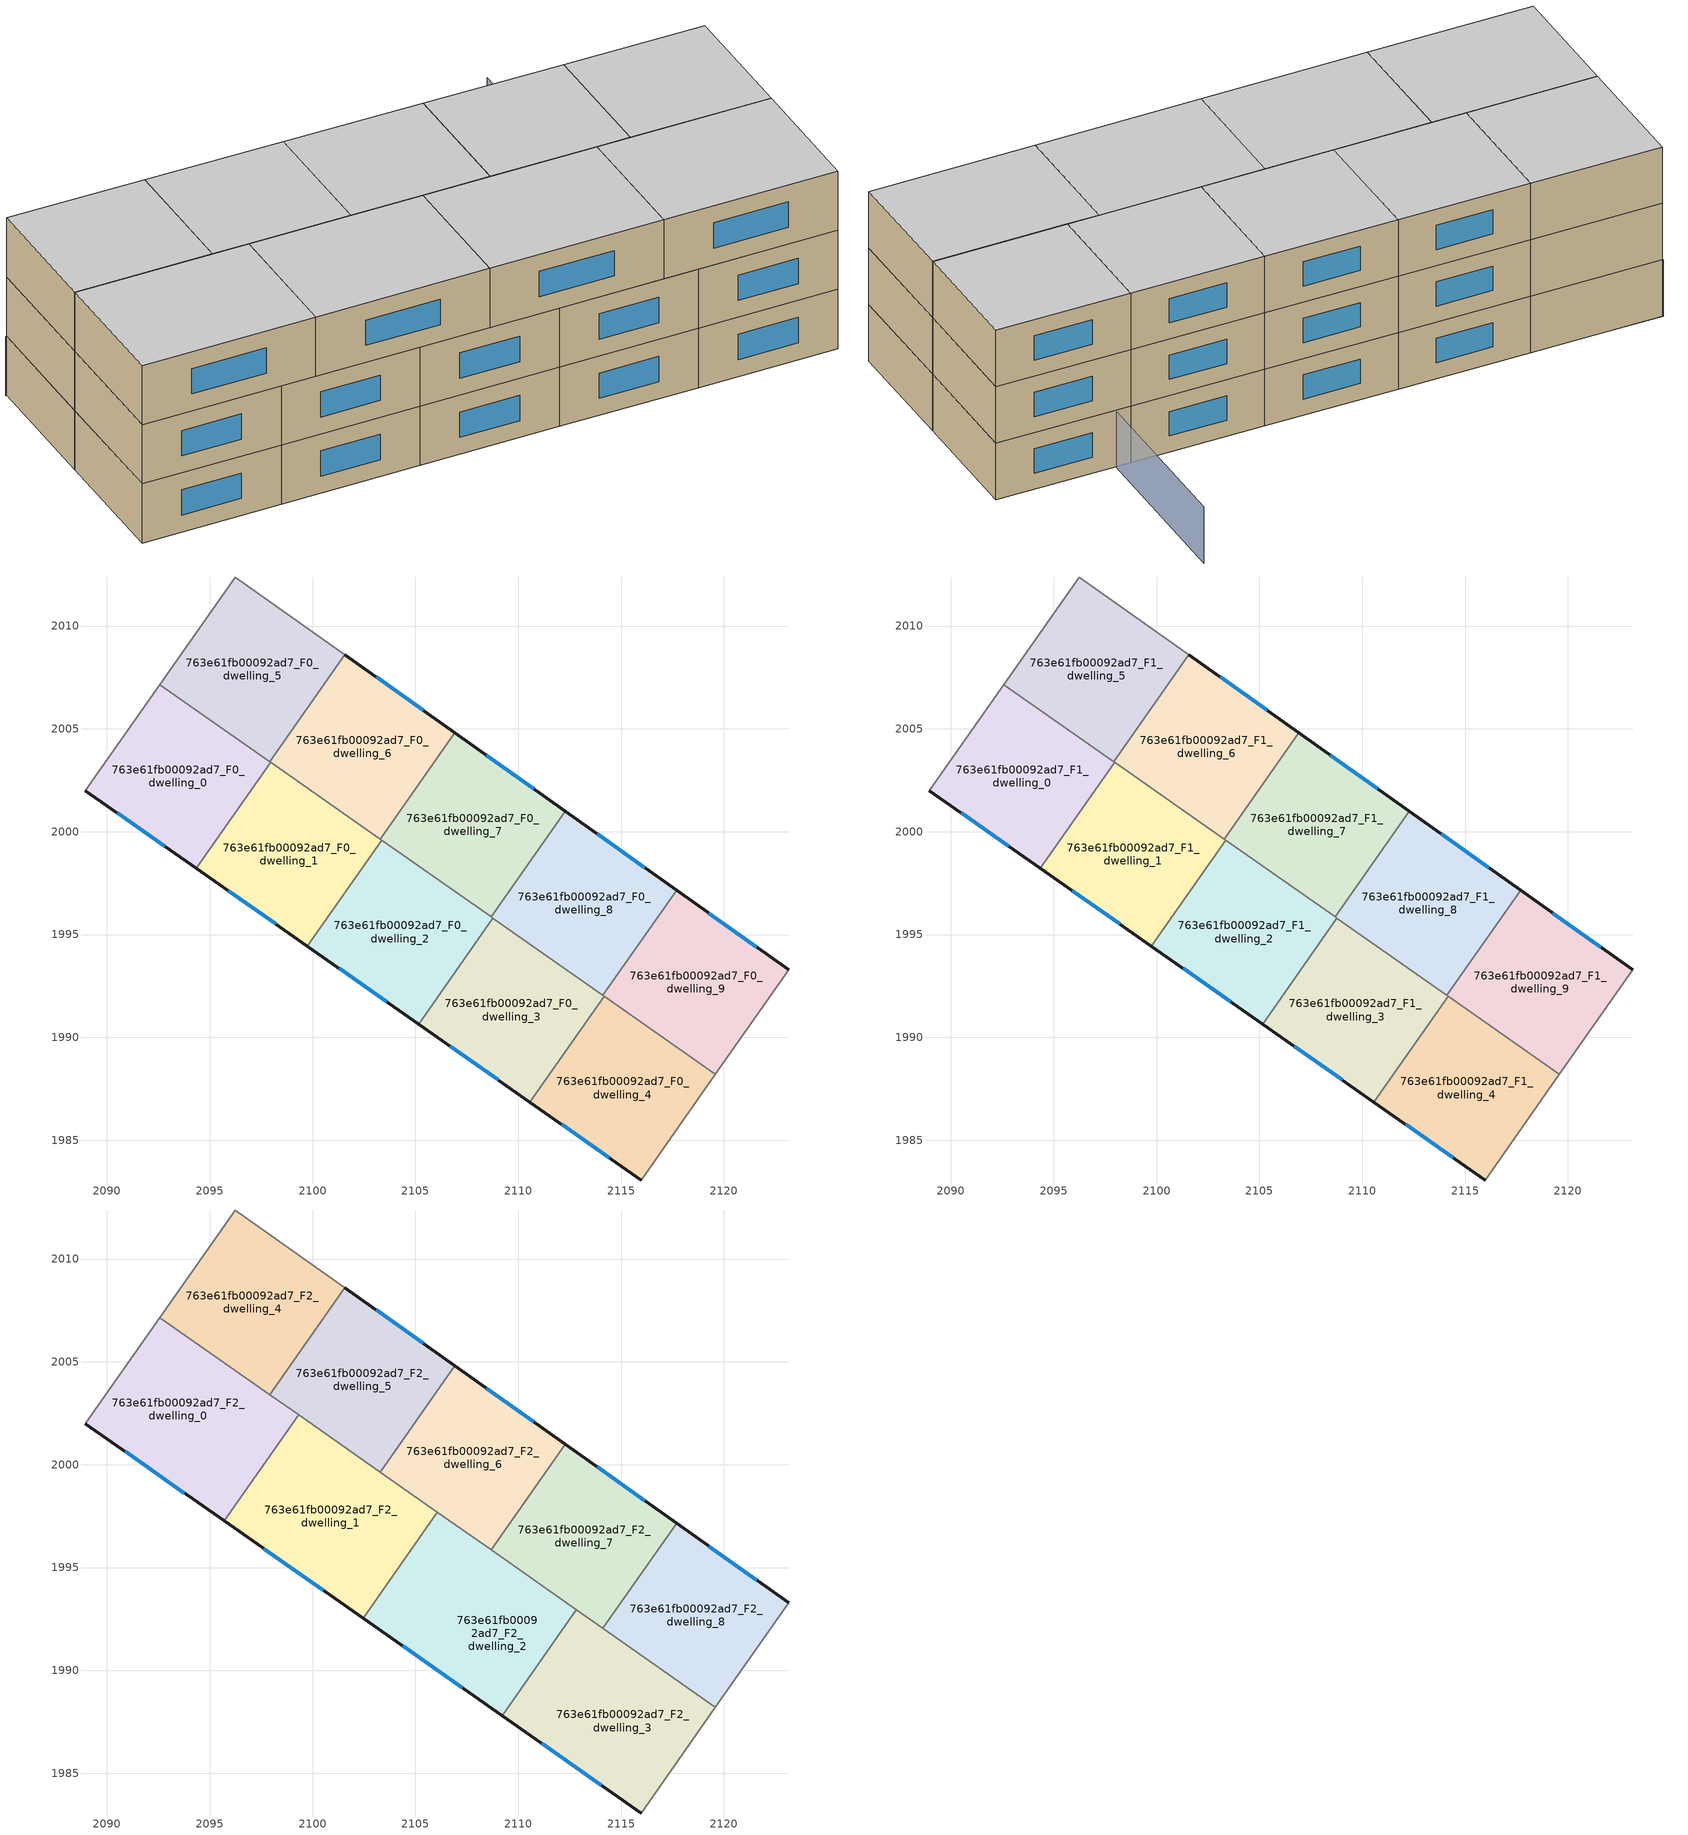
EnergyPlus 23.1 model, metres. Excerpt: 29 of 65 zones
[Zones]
763e61fb00092ad7_F0_dwelling_0
 floor ground (EU_floor_Construction): 2097.97,2003.37 2094.35,1998.22 2088.96,2002 2092.58,2007.16 z0
 wall outside (EU_wall_Construction): 2088.96,2002 2094.35,1998.22 z0:3
 wall to 763e61fb00092ad7_F0_dwelling_1 (EU_wall_Construction): 2094.35,1998.22 2097.97,2003.37 z0:3
 wall adiabatic (EU_wall_Construction): 2092.58,2007.16 2088.96,2002 z0:3
 wall to 763e61fb00092ad7_F0_dwelling_5 (EU_wall_Construction): 2097.91,2003.41 2092.58,2007.16 z0:3
 wall to 763e61fb00092ad7_F0_dwelling_6 (EU_wall_Construction): 2097.97,2003.37 2097.91,2003.41 z0:3
 window (EU_Window_Construction): 2090.5,2000.92 2092.81,1999.3 z0.86:2.14
763e61fb00092ad7_F0_dwelling_1
 floor ground (EU_floor_Construction): 2103.36,1999.58 2099.75,1994.43 2094.35,1998.22 2097.97,2003.37 z0
 wall outside (EU_wall_Construction): 2094.35,1998.22 2099.75,1994.43 z0:3
 wall to 763e61fb00092ad7_F0_dwelling_2 (EU_wall_Construction): 2099.75,1994.43 2103.36,1999.58 z0:3
 wall to 763e61fb00092ad7_F0_dwelling_6 (EU_wall_Construction): 2103.28,1999.64 2097.97,2003.37 z0:3
 wall to 763e61fb00092ad7_F0_dwelling_7 (EU_wall_Construction): 2103.36,1999.59 2103.28,1999.64 z0:3
 window (EU_Window_Construction): 2095.89,1997.14 2098.21,1995.51 z0.86:2.14
763e61fb00092ad7_F0_dwelling_2
 floor ground (EU_floor_Construction): 2108.77,1995.79 2105.16,1990.65 2099.75,1994.43 2103.36,1999.58 z0
 wall outside (EU_wall_Construction): 2099.75,1994.43 2105.16,1990.65 z0:3
 wall to 763e61fb00092ad7_F0_dwelling_3 (EU_wall_Construction): 2105.16,1990.65 2108.77,1995.79 z0:3
 wall to 763e61fb00092ad7_F0_dwelling_7 (EU_wall_Construction): 2108.68,1995.85 2103.36,1999.58 z0:3
 wall to 763e61fb00092ad7_F0_dwelling_8 (EU_wall_Construction): 2108.77,1995.79 2108.68,1995.85 z0:3
 window (EU_Window_Construction): 2101.3,1993.35 2103.61,1991.73 z0.86:2.14
763e61fb00092ad7_F0_dwelling_3
 floor ground (EU_floor_Construction): 2114.17,1992 2110.56,1986.86 2105.16,1990.65 2108.77,1995.79 z0
 wall outside (EU_wall_Construction): 2105.16,1990.65 2110.56,1986.86 z0:3
 wall to 763e61fb00092ad7_F0_dwelling_4 (EU_wall_Construction): 2110.56,1986.86 2114.17,1992 z0:3
 wall to 763e61fb00092ad7_F0_dwelling_8 (EU_wall_Construction): 2114.12,1992.04 2108.77,1995.79 z0:3
 wall to 763e61fb00092ad7_F0_dwelling_9 (EU_wall_Construction): 2114.17,1992 2114.12,1992.04 z0:3
 window (EU_Window_Construction): 2106.7,1989.57 2109.02,1987.94 z0.86:2.14
763e61fb00092ad7_F0_dwelling_4
 floor ground (EU_floor_Construction): 2119.58,1988.21 2115.98,1983.07 2110.56,1986.86 2114.17,1992 z0
 wall outside (EU_wall_Construction): 2110.56,1986.86 2115.98,1983.07 z0:3
 wall adiabatic (EU_wall_Construction): 2115.98,1983.07 2119.58,1988.21 z0:3
 wall to 763e61fb00092ad7_F0_dwelling_9 (EU_wall_Construction): 2119.58,1988.21 2114.17,1992 z0:3
 window (EU_Window_Construction): 2112.11,1985.78 2114.43,1984.15 z0.86:2.14
763e61fb00092ad7_F0_dwelling_5
 floor ground (EU_floor_Construction): 2101.56,2008.61 2097.91,2003.41 2092.58,2007.16 2096.24,2012.38 z0
 wall to 763e61fb00092ad7_F0_dwelling_6 (EU_wall_Construction): 2097.91,2003.41 2101.56,2008.61 z0:3
 wall adiabatic (EU_wall_Construction): 2101.56,2008.61 2096.24,2012.38 2092.58,2007.16 z0:3
763e61fb00092ad7_F0_dwelling_6
 floor ground (EU_floor_Construction): 2106.91,2004.81 2103.28,1999.64 2097.91,2003.41 2101.56,2008.61 z0
 wall outside (EU_wall_Construction): 2106.91,2004.81 2101.56,2008.61 z0:3
 wall to 763e61fb00092ad7_F0_dwelling_7 (EU_wall_Construction): 2103.28,1999.64 2106.91,2004.81 z0:3
 window (EU_Window_Construction): 2105.38,2005.9 2103.09,2007.52 z0.86:2.14
763e61fb00092ad7_F0_dwelling_7
 floor ground (EU_floor_Construction): 2112.28,2000.99 2108.68,1995.86 2103.28,1999.64 2106.91,2004.81 z0
 wall outside (EU_wall_Construction): 2112.28,2000.99 2106.91,2004.81 z0:3
 wall to 763e61fb00092ad7_F0_dwelling_8 (EU_wall_Construction): 2108.68,1995.86 2112.28,2000.99 z0:3
 window (EU_Window_Construction): 2110.75,2002.08 2108.44,2003.72 z0.86:2.14
763e61fb00092ad7_F0_dwelling_8
 floor ground (EU_floor_Construction): 2117.7,1997.15 2114.12,1992.04 2108.68,1995.86 2112.28,2000.99 z0
 wall outside (EU_wall_Construction): 2117.7,1997.15 2112.28,2000.99 z0:3
 wall to 763e61fb00092ad7_F0_dwelling_9 (EU_wall_Construction): 2114.12,1992.04 2117.7,1997.15 z0:3
 window (EU_Window_Construction): 2116.15,1998.24 2113.83,1999.89 z0.86:2.14
763e61fb00092ad7_F0_dwelling_9
 floor ground (EU_floor_Construction): 2123.14,1993.28 2119.58,1988.21 2114.12,1992.04 2117.7,1997.15 z0
 wall outside (EU_wall_Construction): 2123.14,1993.28 2117.7,1997.15 z0:3
 wall adiabatic (EU_wall_Construction): 2119.58,1988.21 2123.14,1993.28 z0:3
 window (EU_Window_Construction): 2121.59,1994.38 2119.25,1996.04 z0.86:2.14
763e61fb00092ad7_F1_dwelling_0
 floor to 763e61fb00092ad7_F0_dwelling_0 (EU_floor_Construction): 2097.97,2003.37 2094.35,1998.22 2088.96,2002 2092.58,2007.16 z3
 wall outside (EU_wall_Construction): 2088.96,2002 2094.35,1998.22 z3:6
 wall to 763e61fb00092ad7_F1_dwelling_1 (EU_wall_Construction): 2094.35,1998.22 2097.97,2003.37 z3:6
 wall adiabatic (EU_wall_Construction): 2092.58,2007.16 2088.96,2002 z3:6
 wall to 763e61fb00092ad7_F1_dwelling_5 (EU_wall_Construction): 2097.91,2003.41 2092.58,2007.16 z3:6
 wall to 763e61fb00092ad7_F1_dwelling_6 (EU_wall_Construction): 2097.97,2003.37 2097.91,2003.41 z3:6
 window (EU_Window_Construction): 2090.5,2000.92 2092.81,1999.3 z3.86:5.14
763e61fb00092ad7_F1_dwelling_1
 floor to 763e61fb00092ad7_F0_dwelling_1 (EU_floor_Construction): 2103.36,1999.58 2099.75,1994.43 2094.35,1998.22 2097.97,2003.37 z3
 wall outside (EU_wall_Construction): 2094.35,1998.22 2099.75,1994.43 z3:6
 wall to 763e61fb00092ad7_F1_dwelling_2 (EU_wall_Construction): 2099.75,1994.43 2103.36,1999.58 z3:6
 wall to 763e61fb00092ad7_F1_dwelling_6 (EU_wall_Construction): 2103.28,1999.64 2097.97,2003.37 z3:6
 wall to 763e61fb00092ad7_F1_dwelling_7 (EU_wall_Construction): 2103.36,1999.59 2103.28,1999.64 z3:6
 window (EU_Window_Construction): 2095.89,1997.14 2098.21,1995.51 z3.86:5.14
 ceiling adiabatic (EU_roof_Construction): 2099.75,1994.43 2103.36,1999.58 2099.32,2002.42 2095.7,1997.27 z6
763e61fb00092ad7_F1_dwelling_2
 floor to 763e61fb00092ad7_F0_dwelling_2 (EU_floor_Construction): 2108.77,1995.79 2105.16,1990.65 2099.75,1994.43 2103.36,1999.58 z3
 wall outside (EU_wall_Construction): 2099.75,1994.43 2105.16,1990.65 z3:6
 wall to 763e61fb00092ad7_F1_dwelling_3 (EU_wall_Construction): 2105.16,1990.65 2108.77,1995.79 z3:6
 wall to 763e61fb00092ad7_F1_dwelling_7 (EU_wall_Construction): 2108.68,1995.85 2103.36,1999.58 z3:6
 wall to 763e61fb00092ad7_F1_dwelling_8 (EU_wall_Construction): 2108.77,1995.79 2108.68,1995.85 z3:6
 window (EU_Window_Construction): 2101.3,1993.35 2103.61,1991.73 z3.86:5.14
 ceiling adiabatic (EU_roof_Construction): 2102.45,1992.54 2106.07,1997.69 2103.36,1999.58 2099.75,1994.43 z6
763e61fb00092ad7_F1_dwelling_3
 floor to 763e61fb00092ad7_F0_dwelling_3 (EU_floor_Construction): 2114.17,1992 2110.56,1986.86 2105.16,1990.65 2108.77,1995.79 z3
 wall outside (EU_wall_Construction): 2105.16,1990.65 2110.56,1986.86 z3:6
 wall to 763e61fb00092ad7_F1_dwelling_4 (EU_wall_Construction): 2110.56,1986.86 2114.17,1992 z3:6
 wall to 763e61fb00092ad7_F1_dwelling_8 (EU_wall_Construction): 2114.12,1992.04 2108.77,1995.79 z3:6
 wall to 763e61fb00092ad7_F1_dwelling_9 (EU_wall_Construction): 2114.17,1992 2114.12,1992.04 z3:6
 window (EU_Window_Construction): 2106.7,1989.57 2109.02,1987.94 z3.86:5.14
763e61fb00092ad7_F1_dwelling_4
 floor to 763e61fb00092ad7_F0_dwelling_4 (EU_floor_Construction): 2119.58,1988.21 2115.98,1983.07 2110.56,1986.86 2114.17,1992 z3
 wall outside (EU_wall_Construction): 2110.56,1986.86 2115.98,1983.07 z3:6
 wall adiabatic (EU_wall_Construction): 2115.98,1983.07 2119.58,1988.21 z3:6
 wall to 763e61fb00092ad7_F1_dwelling_9 (EU_wall_Construction): 2119.58,1988.21 2114.17,1992 z3:6
 window (EU_Window_Construction): 2112.11,1985.78 2114.43,1984.15 z3.86:5.14
763e61fb00092ad7_F1_dwelling_5
 floor to 763e61fb00092ad7_F0_dwelling_5 (EU_floor_Construction): 2101.56,2008.61 2097.91,2003.41 2092.58,2007.16 2096.24,2012.38 z3
 wall to 763e61fb00092ad7_F1_dwelling_6 (EU_wall_Construction): 2097.91,2003.41 2101.56,2008.61 z3:6
 wall adiabatic (EU_wall_Construction): 2101.56,2008.61 2096.24,2012.38 2092.58,2007.16 z3:6
763e61fb00092ad7_F1_dwelling_6
 floor to 763e61fb00092ad7_F0_dwelling_6 (EU_floor_Construction): 2106.91,2004.81 2103.28,1999.64 2097.91,2003.41 2101.56,2008.61 z3
 wall outside (EU_wall_Construction): 2106.91,2004.81 2101.56,2008.61 z3:6
 wall to 763e61fb00092ad7_F1_dwelling_7 (EU_wall_Construction): 2103.28,1999.64 2106.91,2004.81 z3:6
 window (EU_Window_Construction): 2105.38,2005.9 2103.09,2007.52 z3.86:5.14
763e61fb00092ad7_F1_dwelling_7
 floor to 763e61fb00092ad7_F0_dwelling_7 (EU_floor_Construction): 2112.28,2000.99 2108.68,1995.86 2103.28,1999.64 2106.91,2004.81 z3
 wall outside (EU_wall_Construction): 2112.28,2000.99 2106.91,2004.81 z3:6
 wall to 763e61fb00092ad7_F1_dwelling_8 (EU_wall_Construction): 2108.68,1995.86 2112.28,2000.99 z3:6
 window (EU_Window_Construction): 2110.75,2002.08 2108.44,2003.72 z3.86:5.14
763e61fb00092ad7_F1_dwelling_8
 floor to 763e61fb00092ad7_F0_dwelling_8 (EU_floor_Construction): 2117.7,1997.15 2114.12,1992.04 2108.68,1995.86 2112.28,2000.99 z3
 wall outside (EU_wall_Construction): 2117.7,1997.15 2112.28,2000.99 z3:6
 wall to 763e61fb00092ad7_F1_dwelling_9 (EU_wall_Construction): 2114.12,1992.04 2117.7,1997.15 z3:6
 window (EU_Window_Construction): 2116.15,1998.24 2113.83,1999.89 z3.86:5.14
763e61fb00092ad7_F1_dwelling_9
 floor to 763e61fb00092ad7_F0_dwelling_9 (EU_floor_Construction): 2123.14,1993.28 2119.58,1988.21 2114.12,1992.04 2117.7,1997.15 z3
 wall outside (EU_wall_Construction): 2123.14,1993.28 2117.7,1997.15 z3:6
 wall adiabatic (EU_wall_Construction): 2119.58,1988.21 2123.14,1993.28 z3:6
 window (EU_Window_Construction): 2121.59,1994.38 2119.25,1996.04 z3.86:5.14
763e61fb00092ad7_F2_dwelling_0
 floor to 763e61fb00092ad7_F1_dwelling_0 (EU_floor_Construction): 2097.97,2003.37 2094.35,1998.22 2088.96,2002 2092.58,2007.16 z6
 floor to 763e61fb00092ad7_F1_dwelling_1 (EU_floor_Construction): 2099.32,2002.42 2095.7,1997.27 2094.35,1998.22 2097.97,2003.37 z6
 wall outside (EU_wall_Construction): 2088.96,2002 2095.7,1997.27 z6:9
 wall to 763e61fb00092ad7_F2_dwelling_1 (EU_wall_Construction): 2095.7,1997.27 2099.32,2002.42 z6:9
 wall adiabatic (EU_wall_Construction): 2092.58,2007.16 2088.96,2002 z6:9
 wall to 763e61fb00092ad7_F2_dwelling_4 (EU_wall_Construction): 2097.91,2003.41 2092.58,2007.16 z6:9
 wall to 763e61fb00092ad7_F2_dwelling_5 (EU_wall_Construction): 2099.32,2002.42 2097.91,2003.41 z6:9
 window (EU_Window_Construction): 2090.88,2000.65 2093.77,1998.62 z6.86:8.14
 ceiling to 763e61fb00092ad7_F3_dwelling_0 (EU_floor_Construction): 2095.7,1997.27 2099.32,2002.42 2092.58,2007.16 2088.96,2002 z9
763e61fb00092ad7_F2_dwelling_1
 floor adiabatic (EU_floor_Construction): 2106.07,1997.69 2102.45,1992.54 2095.7,1997.27 2099.32,2002.42 z6
 wall outside (EU_wall_Construction): 2095.7,1997.27 2102.45,1992.54 z6:9
 wall to 763e61fb00092ad7_F2_dwelling_2 (EU_wall_Construction): 2102.45,1992.54 2106.07,1997.69 z6:9
 wall to 763e61fb00092ad7_F2_dwelling_5 (EU_wall_Construction): 2103.28,1999.64 2099.32,2002.42 z6:9
 wall to 763e61fb00092ad7_F2_dwelling_6 (EU_wall_Construction): 2106.07,1997.69 2103.28,1999.64 z6:9
 window (EU_Window_Construction): 2097.63,1995.92 2100.52,1993.89 z6.86:8.14
 ceiling to 763e61fb00092ad7_F3_dwelling_1 (EU_floor_Construction): 2102.45,1992.54 2106.07,1997.69 2099.32,2002.42 2095.7,1997.27 z9
763e61fb00092ad7_F2_dwelling_2
 floor to 763e61fb00092ad7_F1_dwelling_2 (EU_floor_Construction): 2108.77,1995.79 2105.16,1990.65 2102.45,1992.54 2106.07,1997.69 z6
 floor to 763e61fb00092ad7_F1_dwelling_3 (EU_floor_Construction): 2112.82,1992.95 2109.21,1987.81 2105.16,1990.65 2108.77,1995.79 z6
 wall outside (EU_wall_Construction): 2102.45,1992.54 2109.21,1987.81 z6:9
 wall to 763e61fb00092ad7_F2_dwelling_3 (EU_wall_Construction): 2109.21,1987.81 2112.82,1992.95 z6:9
 wall to 763e61fb00092ad7_F2_dwelling_7 (EU_wall_Construction): 2112.82,1992.95 2108.68,1995.86 z6:9
 wall to 763e61fb00092ad7_F2_dwelling_6 (EU_wall_Construction): 2108.68,1995.86 2106.07,1997.69 z6:9
 window (EU_Window_Construction): 2104.38,1991.19 2107.28,1989.16 z6.86:8.14
 ceiling to 763e61fb00092ad7_F3_dwelling_2 (EU_floor_Construction): 2109.21,1987.81 2112.82,1992.95 2106.07,1997.69 2102.45,1992.54 z9
763e61fb00092ad7_F2_dwelling_3
 floor to 763e61fb00092ad7_F1_dwelling_4 (EU_floor_Construction): 2119.58,1988.21 2115.98,1983.07 2110.56,1986.86 2114.17,1992 z6
 floor to 763e61fb00092ad7_F1_dwelling_3 (EU_floor_Construction): 2114.17,1992 2110.56,1986.86 2109.21,1987.81 2112.82,1992.95 z6
 wall outside (EU_wall_Construction): 2109.21,1987.81 2115.98,1983.07 z6:9
 wall adiabatic (EU_wall_Construction): 2115.98,1983.07 2119.58,1988.21 z6:9
 wall to 763e61fb00092ad7_F2_dwelling_8 (EU_wall_Construction): 2119.58,1988.21 2114.12,1992.04 z6:9
 wall to 763e61fb00092ad7_F2_dwelling_7 (EU_wall_Construction): 2114.12,1992.04 2112.82,1992.95 z6:9
 window (EU_Window_Construction): 2111.14,1986.45 2114.04,1984.42 z6.86:8.14
 ceiling to 763e61fb00092ad7_F3_dwelling_3 (EU_floor_Construction): 2115.98,1983.07 2119.58,1988.21 2112.82,1992.95 2109.21,1987.81 z9
763e61fb00092ad7_F2_dwelling_4
 floor to 763e61fb00092ad7_F1_dwelling_5 (EU_floor_Construction): 2101.56,2008.61 2097.91,2003.41 2092.58,2007.16 2096.24,2012.38 z6
 wall to 763e61fb00092ad7_F2_dwelling_5 (EU_wall_Construction): 2097.91,2003.41 2101.56,2008.61 z6:9
 wall adiabatic (EU_wall_Construction): 2101.56,2008.61 2096.24,2012.38 2092.58,2007.16 z6:9
 ceiling to 763e61fb00092ad7_F3_dwelling_4 (EU_floor_Construction): 2097.91,2003.41 2101.56,2008.61 2096.24,2012.38 2092.58,2007.16 z9
763e61fb00092ad7_F2_dwelling_5
 floor to 763e61fb00092ad7_F1_dwelling_6 (EU_floor_Construction): 2106.91,2004.81 2103.28,1999.64 2097.91,2003.41 2101.56,2008.61 z6
 wall outside (EU_wall_Construction): 2106.91,2004.81 2101.56,2008.61 z6:9
 wall to 763e61fb00092ad7_F2_dwelling_6 (EU_wall_Construction): 2103.28,1999.64 2106.91,2004.81 z6:9
 window (EU_Window_Construction): 2105.38,2005.9 2103.09,2007.52 z6.86:8.14
 ceiling to 763e61fb00092ad7_F3_dwelling_5 (EU_floor_Construction): 2103.28,1999.64 2106.91,2004.81 2101.56,2008.61 2097.91,2003.41 z9
763e61fb00092ad7_F2_dwelling_6
 floor to 763e61fb00092ad7_F1_dwelling_7 (EU_floor_Construction): 2112.28,2000.99 2108.68,1995.86 2103.28,1999.64 2106.91,2004.81 z6
 wall outside (EU_wall_Construction): 2112.28,2000.99 2106.91,2004.81 z6:9
 wall to 763e61fb00092ad7_F2_dwelling_7 (EU_wall_Construction): 2108.68,1995.86 2112.28,2000.99 z6:9
 window (EU_Window_Construction): 2110.75,2002.08 2108.44,2003.72 z6.86:8.14
 ceiling to 763e61fb00092ad7_F3_dwelling_6 (EU_floor_Construction): 2108.68,1995.86 2112.28,2000.99 2106.91,2004.81 2103.28,1999.64 z9
763e61fb00092ad7_F2_dwelling_7
 floor to 763e61fb00092ad7_F1_dwelling_8 (EU_floor_Construction): 2117.7,1997.15 2114.12,1992.04 2108.68,1995.86 2112.28,2000.99 z6
 wall outside (EU_wall_Construction): 2117.7,1997.15 2112.28,2000.99 z6:9
 wall to 763e61fb00092ad7_F2_dwelling_8 (EU_wall_Construction): 2114.12,1992.04 2117.7,1997.15 z6:9
 window (EU_Window_Construction): 2116.15,1998.24 2113.83,1999.89 z6.86:8.14
 ceiling to 763e61fb00092ad7_F3_dwelling_7 (EU_floor_Construction): 2114.12,1992.04 2117.7,1997.15 2112.28,2000.99 2108.68,1995.86 z9
763e61fb00092ad7_F2_dwelling_8
 floor to 763e61fb00092ad7_F1_dwelling_9 (EU_floor_Construction): 2123.14,1993.28 2119.58,1988.21 2114.17,1992 2114.12,1992.04 2117.7,1997.15 z6
 wall outside (EU_wall_Construction): 2123.14,1993.28 2117.7,1997.15 z6:9
 wall adiabatic (EU_wall_Construction): 2119.58,1988.21 2123.14,1993.28 z6:9
 window (EU_Window_Construction): 2121.59,1994.38 2119.25,1996.04 z6.86:8.14
 ceiling to 763e61fb00092ad7_F3_dwelling_8 (EU_floor_Construction): 2119.58,1988.21 2123.14,1993.28 2117.7,1997.15 2114.12,1992.04 z9
shading: 2123.14,1993.28 2118.3,1996.68 / 2118.3,1996.68 2123.29,2003.79 / 2101.67,2008.53 2096.21,2012.4 z0:3
[Building]
EU S2 Campaign: North Axis=0; Terrain=City; Solar Distribution=FullExterior
[Site:Location]
Helsinki-Vantaa.AP: Latitude=60.317; Longitude=24.963; Time Zone=2; Elevation=54.6
[SizingPeriod:WeatherFileDays]
AnnualSizingPeriod: Begin Month=1; Begin Day of Month=1; End Month=12; End Day of Month=31; Day of Week for Start Day=Monday; Use Weather File Daylight Saving Period=No; Use Weather File Rain and Snow Indicators=No
[MATERIAL]
EU_InternalMass_Material: Roughness=MediumRough; Thickness=0.1; Conductivity=1; Density=1800; Specific Heat=900; Thermal Absorptance=0.9; Solar Absorptance=0.7; Visible Absorptance=0.7
[MATERIAL:NOMASS] Roughness=MediumRough; Thermal Absorptance=0.9; Solar Absorptance=0.7; Visible Absorptance=0.7
Name | Thermal Resistance
EU_wall_NoMass | 1.10183
EU_roof_NoMass; EU_floor_NoMass | 1.70606
[WINDOWMATERIAL:SIMPLEGLAZINGSYSTEM]
EU_Window_SimpleGlazing: UFactor=3.11035; Solar Heat Gain Coefficient=0.8; Visible Transmittance=0.8
[CONSTRUCTION]
EU_wall_Construction: EU_wall_NoMass
EU_roof_Construction: EU_roof_NoMass
EU_floor_Construction: EU_floor_NoMass
EU_Window_Construction: EU_Window_SimpleGlazing
EU_InternalMass_Construction: EU_InternalMass_Material
[ZONE] Type=1; Multiplier=1; Ceiling Height=autocalculate; Floor Area=autocalculate; Part of Total Floor Area=Yes
Name | Volume
763e61fb00092ad7_F0_dwelling_0; 763e61fb00092ad7_F1_dwelling_0 | 124.518
763e61fb00092ad7_F2_dwelling_0 | 155.659
763e61fb00092ad7_F0_dwelling_1; 763e61fb00092ad7_F1_dwelling_1 | 124.526
763e61fb00092ad7_F2_dwelling_1 | 155.667
763e61fb00092ad7_F0_dwelling_2; 763e61fb00092ad7_F1_dwelling_2 | 124.523
763e61fb00092ad7_F2_dwelling_2 | 155.651
763e61fb00092ad7_F0_dwelling_3; 763e61fb00092ad7_F1_dwelling_3 | 124.516
763e61fb00092ad7_F2_dwelling_3 | 155.654
763e61fb00092ad7_F0_dwelling_4; 763e61fb00092ad7_F1_dwelling_4 | 124.539
763e61fb00092ad7_F2_dwelling_4; 763e61fb00092ad7_F0_dwelling_5; 763e61fb00092ad7_F1_dwelling_5 | 124.53
763e61fb00092ad7_F2_dwelling_5; 763e61fb00092ad7_F0_dwelling_6; 763e61fb00092ad7_F1_dwelling_6 | 124.536
763e61fb00092ad7_F2_dwelling_6; 763e61fb00092ad7_F0_dwelling_7; 763e61fb00092ad7_F1_dwelling_7 | 124.533
763e61fb00092ad7_F2_dwelling_7; 763e61fb00092ad7_F0_dwelling_8; 763e61fb00092ad7_F1_dwelling_8 | 124.545
763e61fb00092ad7_F2_dwelling_8; 763e61fb00092ad7_F0_dwelling_9; 763e61fb00092ad7_F1_dwelling_9 | 124.537
[INTERNALMASS] Construction=EU_InternalMass_Construction
Name | Zone or ZoneList | Surface Area
763e61fb00092ad7_F0_dwelling_0_EU_InternalMass | 763e61fb00092ad7_F0_dwelling_0 | 41.5064
763e61fb00092ad7_F0_dwelling_1_EU_InternalMass | 763e61fb00092ad7_F0_dwelling_1 | 41.5085
763e61fb00092ad7_F0_dwelling_2_EU_InternalMass | 763e61fb00092ad7_F0_dwelling_2 | 41.5077
763e61fb00092ad7_F0_dwelling_3_EU_InternalMass | 763e61fb00092ad7_F0_dwelling_3 | 41.5054
763e61fb00092ad7_F0_dwelling_4_EU_InternalMass | 763e61fb00092ad7_F0_dwelling_4 | 41.5127
763e61fb00092ad7_F0_dwelling_5_EU_InternalMass | 763e61fb00092ad7_F0_dwelling_5 | 41.5103
763e61fb00092ad7_F0_dwelling_6_EU_InternalMass | 763e61fb00092ad7_F0_dwelling_6 | 41.5119
763e61fb00092ad7_F0_dwelling_7_EU_InternalMass | 763e61fb00092ad7_F0_dwelling_7 | 41.5113
763e61fb00092ad7_F0_dwelling_8_EU_InternalMass | 763e61fb00092ad7_F0_dwelling_8 | 41.515
763e61fb00092ad7_F0_dwelling_9_EU_InternalMass | 763e61fb00092ad7_F0_dwelling_9 | 41.5123
763e61fb00092ad7_F1_dwelling_0_EU_InternalMass | 763e61fb00092ad7_F1_dwelling_0 | 41.5064
763e61fb00092ad7_F1_dwelling_1_EU_InternalMass | 763e61fb00092ad7_F1_dwelling_1 | 41.5085
763e61fb00092ad7_F1_dwelling_2_EU_InternalMass | 763e61fb00092ad7_F1_dwelling_2 | 41.5077
763e61fb00092ad7_F1_dwelling_3_EU_InternalMass | 763e61fb00092ad7_F1_dwelling_3 | 41.5054
763e61fb00092ad7_F1_dwelling_4_EU_InternalMass | 763e61fb00092ad7_F1_dwelling_4 | 41.5127
763e61fb00092ad7_F1_dwelling_5_EU_InternalMass | 763e61fb00092ad7_F1_dwelling_5 | 41.5103
763e61fb00092ad7_F1_dwelling_6_EU_InternalMass | 763e61fb00092ad7_F1_dwelling_6 | 41.5119
763e61fb00092ad7_F1_dwelling_7_EU_InternalMass | 763e61fb00092ad7_F1_dwelling_7 | 41.5113
763e61fb00092ad7_F1_dwelling_8_EU_InternalMass | 763e61fb00092ad7_F1_dwelling_8 | 41.515
763e61fb00092ad7_F1_dwelling_9_EU_InternalMass | 763e61fb00092ad7_F1_dwelling_9 | 41.5123
763e61fb00092ad7_F2_dwelling_0_EU_InternalMass | 763e61fb00092ad7_F2_dwelling_0 | 51.8861
763e61fb00092ad7_F2_dwelling_1_EU_InternalMass | 763e61fb00092ad7_F2_dwelling_1 | 51.8889
763e61fb00092ad7_F2_dwelling_2_EU_InternalMass | 763e61fb00092ad7_F2_dwelling_2 | 51.8836
763e61fb00092ad7_F2_dwelling_3_EU_InternalMass | 763e61fb00092ad7_F2_dwelling_3 | 51.8844
763e61fb00092ad7_F2_dwelling_4_EU_InternalMass | 763e61fb00092ad7_F2_dwelling_4 | 41.5103
763e61fb00092ad7_F2_dwelling_5_EU_InternalMass | 763e61fb00092ad7_F2_dwelling_5 | 41.5119
763e61fb00092ad7_F2_dwelling_6_EU_InternalMass | 763e61fb00092ad7_F2_dwelling_6 | 41.5113
763e61fb00092ad7_F2_dwelling_7_EU_InternalMass | 763e61fb00092ad7_F2_dwelling_7 | 41.515
763e61fb00092ad7_F2_dwelling_8_EU_InternalMass | 763e61fb00092ad7_F2_dwelling_8 | 41.5123
[OTHEREQUIPMENT] Fuel Type=Electricity; Design Level Calculation Method=Watts/Area; Power per Zone Floor Area=1; Fraction Latent=0; Fraction Radiant=0; Fraction Lost=0; Carbon Dioxide Generation Rate=0; EndUse Subcategory=EU_Step8_InternalGains
Name | Zone or ZoneList or Space or SpaceList | Schedule
EU_Step8_InternalGain_763e61fb00092ad7_F0_dwelling_0_f000 | 763e61fb00092ad7_F0_dwelling_0 | EU_Step8_GainSchedule_763e61fb00092ad7_F0_dwelling_0_f000
EU_Step8_InternalGain_763e61fb00092ad7_F0_dwelling_1_f000 | 763e61fb00092ad7_F0_dwelling_1 | EU_Step8_GainSchedule_763e61fb00092ad7_F0_dwelling_1_f000
EU_Step8_InternalGain_763e61fb00092ad7_F0_dwelling_2_f000 | 763e61fb00092ad7_F0_dwelling_2 | EU_Step8_GainSchedule_763e61fb00092ad7_F0_dwelling_2_f000
EU_Step8_InternalGain_763e61fb00092ad7_F0_dwelling_3_f000 | 763e61fb00092ad7_F0_dwelling_3 | EU_Step8_GainSchedule_763e61fb00092ad7_F0_dwelling_3_f000
EU_Step8_InternalGain_763e61fb00092ad7_F0_dwelling_4_f000 | 763e61fb00092ad7_F0_dwelling_4 | EU_Step8_GainSchedule_763e61fb00092ad7_F0_dwelling_4_f000
EU_Step8_InternalGain_763e61fb00092ad7_F0_dwelling_5_f000 | 763e61fb00092ad7_F0_dwelling_5 | EU_Step8_GainSchedule_763e61fb00092ad7_F0_dwelling_5_f000
EU_Step8_InternalGain_763e61fb00092ad7_F0_dwelling_6_f000 | 763e61fb00092ad7_F0_dwelling_6 | EU_Step8_GainSchedule_763e61fb00092ad7_F0_dwelling_6_f000
EU_Step8_InternalGain_763e61fb00092ad7_F0_dwelling_7_f000 | 763e61fb00092ad7_F0_dwelling_7 | EU_Step8_GainSchedule_763e61fb00092ad7_F0_dwelling_7_f000
EU_Step8_InternalGain_763e61fb00092ad7_F0_dwelling_8_f000 | 763e61fb00092ad7_F0_dwelling_8 | EU_Step8_GainSchedule_763e61fb00092ad7_F0_dwelling_8_f000
EU_Step8_InternalGain_763e61fb00092ad7_F0_dwelling_9_f000 | 763e61fb00092ad7_F0_dwelling_9 | EU_Step8_GainSchedule_763e61fb00092ad7_F0_dwelling_9_f000
EU_Step8_InternalGain_763e61fb00092ad7_F1_dwelling_0_f000 | 763e61fb00092ad7_F1_dwelling_0 | EU_Step8_GainSchedule_763e61fb00092ad7_F1_dwelling_0_f000
EU_Step8_InternalGain_763e61fb00092ad7_F1_dwelling_1_f000 | 763e61fb00092ad7_F1_dwelling_1 | EU_Step8_GainSchedule_763e61fb00092ad7_F1_dwelling_1_f000
EU_Step8_InternalGain_763e61fb00092ad7_F1_dwelling_2_f000 | 763e61fb00092ad7_F1_dwelling_2 | EU_Step8_GainSchedule_763e61fb00092ad7_F1_dwelling_2_f000
EU_Step8_InternalGain_763e61fb00092ad7_F1_dwelling_3_f000 | 763e61fb00092ad7_F1_dwelling_3 | EU_Step8_GainSchedule_763e61fb00092ad7_F1_dwelling_3_f000
EU_Step8_InternalGain_763e61fb00092ad7_F1_dwelling_4_f000 | 763e61fb00092ad7_F1_dwelling_4 | EU_Step8_GainSchedule_763e61fb00092ad7_F1_dwelling_4_f000
EU_Step8_InternalGain_763e61fb00092ad7_F1_dwelling_5_f000 | 763e61fb00092ad7_F1_dwelling_5 | EU_Step8_GainSchedule_763e61fb00092ad7_F1_dwelling_5_f000
EU_Step8_InternalGain_763e61fb00092ad7_F1_dwelling_6_f000 | 763e61fb00092ad7_F1_dwelling_6 | EU_Step8_GainSchedule_763e61fb00092ad7_F1_dwelling_6_f000
EU_Step8_InternalGain_763e61fb00092ad7_F1_dwelling_7_f000 | 763e61fb00092ad7_F1_dwelling_7 | EU_Step8_GainSchedule_763e61fb00092ad7_F1_dwelling_7_f000
EU_Step8_InternalGain_763e61fb00092ad7_F1_dwelling_8_f000 | 763e61fb00092ad7_F1_dwelling_8 | EU_Step8_GainSchedule_763e61fb00092ad7_F1_dwelling_8_f000
EU_Step8_InternalGain_763e61fb00092ad7_F1_dwelling_9_f000 | 763e61fb00092ad7_F1_dwelling_9 | EU_Step8_GainSchedule_763e61fb00092ad7_F1_dwelling_9_f000
EU_Step8_InternalGain_763e61fb00092ad7_F2_dwelling_0_f000 | 763e61fb00092ad7_F2_dwelling_0 | EU_Step8_GainSchedule_763e61fb00092ad7_F2_dwelling_0_f000
EU_Step8_InternalGain_763e61fb00092ad7_F2_dwelling_1_f000 | 763e61fb00092ad7_F2_dwelling_1 | EU_Step8_GainSchedule_763e61fb00092ad7_F2_dwelling_1_f000
EU_Step8_InternalGain_763e61fb00092ad7_F2_dwelling_2_f000 | 763e61fb00092ad7_F2_dwelling_2 | EU_Step8_GainSchedule_763e61fb00092ad7_F2_dwelling_2_f000
EU_Step8_InternalGain_763e61fb00092ad7_F2_dwelling_3_f000 | 763e61fb00092ad7_F2_dwelling_3 | EU_Step8_GainSchedule_763e61fb00092ad7_F2_dwelling_3_f000
EU_Step8_InternalGain_763e61fb00092ad7_F2_dwelling_4_f000 | 763e61fb00092ad7_F2_dwelling_4 | EU_Step8_GainSchedule_763e61fb00092ad7_F2_dwelling_4_f000
EU_Step8_InternalGain_763e61fb00092ad7_F2_dwelling_5_f000 | 763e61fb00092ad7_F2_dwelling_5 | EU_Step8_GainSchedule_763e61fb00092ad7_F2_dwelling_5_f000
EU_Step8_InternalGain_763e61fb00092ad7_F2_dwelling_6_f000 | 763e61fb00092ad7_F2_dwelling_6 | EU_Step8_GainSchedule_763e61fb00092ad7_F2_dwelling_6_f000
EU_Step8_InternalGain_763e61fb00092ad7_F2_dwelling_7_f000 | 763e61fb00092ad7_F2_dwelling_7 | EU_Step8_GainSchedule_763e61fb00092ad7_F2_dwelling_7_f000
EU_Step8_InternalGain_763e61fb00092ad7_F2_dwelling_8_f000 | 763e61fb00092ad7_F2_dwelling_8 | EU_Step8_GainSchedule_763e61fb00092ad7_F2_dwelling_8_f000
[ZONEVENTILATION:DESIGNFLOWRATE] Schedule=EU_AlwaysOn; Design Flow Rate Calculation Method=AirChanges/Hour; Air Changes per Hour=0.756316; Ventilation Type=Natural; Fan Pressure Rise=0; Fan Total Efficiency=1; Constant Term Coefficient=1; Temperature Term Coefficient=0; Velocity Term Coefficient=0; Velocity Squared Term Coefficient=0; Minimum Indoor Temperature=-100; Maximum Indoor Temperature=100; Delta Temperature=-100; Minimum Outdoor Temperature=-100; Maximum Outdoor Temperature=100; Maximum Wind Speed=40
Name | Zone or ZoneList or Space or SpaceList
EU_ConstantAir_763e61fb00092ad7_F0_dwelling_0 | 763e61fb00092ad7_F0_dwelling_0
EU_ConstantAir_763e61fb00092ad7_F0_dwelling_1 | 763e61fb00092ad7_F0_dwelling_1
EU_ConstantAir_763e61fb00092ad7_F0_dwelling_2 | 763e61fb00092ad7_F0_dwelling_2
EU_ConstantAir_763e61fb00092ad7_F0_dwelling_3 | 763e61fb00092ad7_F0_dwelling_3
EU_ConstantAir_763e61fb00092ad7_F0_dwelling_4 | 763e61fb00092ad7_F0_dwelling_4
EU_ConstantAir_763e61fb00092ad7_F0_dwelling_5 | 763e61fb00092ad7_F0_dwelling_5
EU_ConstantAir_763e61fb00092ad7_F0_dwelling_6 | 763e61fb00092ad7_F0_dwelling_6
EU_ConstantAir_763e61fb00092ad7_F0_dwelling_7 | 763e61fb00092ad7_F0_dwelling_7
EU_ConstantAir_763e61fb00092ad7_F0_dwelling_8 | 763e61fb00092ad7_F0_dwelling_8
EU_ConstantAir_763e61fb00092ad7_F0_dwelling_9 | 763e61fb00092ad7_F0_dwelling_9
EU_ConstantAir_763e61fb00092ad7_F1_dwelling_0 | 763e61fb00092ad7_F1_dwelling_0
EU_ConstantAir_763e61fb00092ad7_F1_dwelling_1 | 763e61fb00092ad7_F1_dwelling_1
EU_ConstantAir_763e61fb00092ad7_F1_dwelling_2 | 763e61fb00092ad7_F1_dwelling_2
EU_ConstantAir_763e61fb00092ad7_F1_dwelling_3 | 763e61fb00092ad7_F1_dwelling_3
EU_ConstantAir_763e61fb00092ad7_F1_dwelling_4 | 763e61fb00092ad7_F1_dwelling_4
EU_ConstantAir_763e61fb00092ad7_F1_dwelling_5 | 763e61fb00092ad7_F1_dwelling_5
EU_ConstantAir_763e61fb00092ad7_F1_dwelling_6 | 763e61fb00092ad7_F1_dwelling_6
EU_ConstantAir_763e61fb00092ad7_F1_dwelling_7 | 763e61fb00092ad7_F1_dwelling_7
EU_ConstantAir_763e61fb00092ad7_F1_dwelling_8 | 763e61fb00092ad7_F1_dwelling_8
EU_ConstantAir_763e61fb00092ad7_F1_dwelling_9 | 763e61fb00092ad7_F1_dwelling_9
EU_ConstantAir_763e61fb00092ad7_F2_dwelling_0 | 763e61fb00092ad7_F2_dwelling_0
EU_ConstantAir_763e61fb00092ad7_F2_dwelling_1 | 763e61fb00092ad7_F2_dwelling_1
EU_ConstantAir_763e61fb00092ad7_F2_dwelling_2 | 763e61fb00092ad7_F2_dwelling_2
EU_ConstantAir_763e61fb00092ad7_F2_dwelling_3 | 763e61fb00092ad7_F2_dwelling_3
EU_ConstantAir_763e61fb00092ad7_F2_dwelling_4 | 763e61fb00092ad7_F2_dwelling_4
EU_ConstantAir_763e61fb00092ad7_F2_dwelling_5 | 763e61fb00092ad7_F2_dwelling_5
EU_ConstantAir_763e61fb00092ad7_F2_dwelling_6 | 763e61fb00092ad7_F2_dwelling_6
EU_ConstantAir_763e61fb00092ad7_F2_dwelling_7 | 763e61fb00092ad7_F2_dwelling_7
EU_ConstantAir_763e61fb00092ad7_F2_dwelling_8 | 763e61fb00092ad7_F2_dwelling_8
[HVACTEMPLATE:THERMOSTAT] Constant Heating Setpoint=20; Constant Cooling Setpoint=50
EU_HeatOnly_763e61fb00092ad7_F0_dwelling_0; EU_HeatOnly_763e61fb00092ad7_F0_dwelling_1; EU_HeatOnly_763e61fb00092ad7_F0_dwelling_2; EU_HeatOnly_763e61fb00092ad7_F0_dwelling_3; EU_HeatOnly_763e61fb00092ad7_F0_dwelling_4; EU_HeatOnly_763e61fb00092ad7_F0_dwelling_5; EU_HeatOnly_763e61fb00092ad7_F0_dwelling_6; EU_HeatOnly_763e61fb00092ad7_F0_dwelling_7; EU_HeatOnly_763e61fb00092ad7_F0_dwelling_8; EU_HeatOnly_763e61fb00092ad7_F0_dwelling_9; EU_HeatOnly_763e61fb00092ad7_F1_dwelling_0; EU_HeatOnly_763e61fb00092ad7_F1_dwelling_1; EU_HeatOnly_763e61fb00092ad7_F1_dwelling_2; EU_HeatOnly_763e61fb00092ad7_F1_dwelling_3; EU_HeatOnly_763e61fb00092ad7_F1_dwelling_4; EU_HeatOnly_763e61fb00092ad7_F1_dwelling_5; EU_HeatOnly_763e61fb00092ad7_F1_dwelling_6; EU_HeatOnly_763e61fb00092ad7_F1_dwelling_7; EU_HeatOnly_763e61fb00092ad7_F1_dwelling_8; EU_HeatOnly_763e61fb00092ad7_F1_dwelling_9; EU_HeatOnly_763e61fb00092ad7_F2_dwelling_0; EU_HeatOnly_763e61fb00092ad7_F2_dwelling_1; EU_HeatOnly_763e61fb00092ad7_F2_dwelling_2; EU_HeatOnly_763e61fb00092ad7_F2_dwelling_3; EU_HeatOnly_763e61fb00092ad7_F2_dwelling_4; EU_HeatOnly_763e61fb00092ad7_F2_dwelling_5; EU_HeatOnly_763e61fb00092ad7_F2_dwelling_6; EU_HeatOnly_763e61fb00092ad7_F2_dwelling_7; EU_HeatOnly_763e61fb00092ad7_F2_dwelling_8; EU_HeatOnly_763e61fb00092ad7_F3_dwelling_0; EU_HeatOnly_763e61fb00092ad7_F3_dwelling_1; EU_HeatOnly_763e61fb00092ad7_F3_dwelling_2; EU_HeatOnly_763e61fb00092ad7_F3_dwelling_3; EU_HeatOnly_763e61fb00092ad7_F3_dwelling_4; EU_HeatOnly_763e61fb00092ad7_F3_dwelling_5; EU_HeatOnly_763e61fb00092ad7_F3_dwelling_6; EU_HeatOnly_763e61fb00092ad7_F3_dwelling_7; EU_HeatOnly_763e61fb00092ad7_F3_dwelling_8; EU_HeatOnly_763e61fb00092ad7_F4_dwelling_0; EU_HeatOnly_763e61fb00092ad7_F4_dwelling_1; EU_HeatOnly_763e61fb00092ad7_F4_dwelling_2; EU_HeatOnly_763e61fb00092ad7_F4_dwelling_3; EU_HeatOnly_763e61fb00092ad7_F4_dwelling_4; EU_HeatOnly_763e61fb00092ad7_F4_dwelling_5; EU_HeatOnly_763e61fb00092ad7_F4_dwelling_6; EU_HeatOnly_763e61fb00092ad7_F4_dwelling_7; EU_HeatOnly_763e61fb00092ad7_F4_dwelling_8; EU_HeatOnly_763e61fb00092ad7_F5_dwelling_0; EU_HeatOnly_763e61fb00092ad7_F5_dwelling_1; EU_HeatOnly_763e61fb00092ad7_F5_dwelling_2; EU_HeatOnly_763e61fb00092ad7_F5_dwelling_3; EU_HeatOnly_763e61fb00092ad7_F5_dwelling_4; EU_HeatOnly_763e61fb00092ad7_F5_dwelling_5; EU_HeatOnly_763e61fb00092ad7_F5_dwelling_6; EU_HeatOnly_763e61fb00092ad7_F5_dwelling_7; EU_HeatOnly_763e61fb00092ad7_F5_dwelling_8; EU_HeatOnly_763e61fb00092ad7_F6_dwelling_0; EU_HeatOnly_763e61fb00092ad7_F6_dwelling_1; EU_HeatOnly_763e61fb00092ad7_F6_dwelling_2; EU_HeatOnly_763e61fb00092ad7_F6_dwelling_3; EU_HeatOnly_763e61fb00092ad7_F6_dwelling_4; EU_HeatOnly_763e61fb00092ad7_F6_dwelling_5; EU_HeatOnly_763e61fb00092ad7_F6_dwelling_6; EU_HeatOnly_763e61fb00092ad7_F6_dwelling_7; EU_HeatOnly_763e61fb00092ad7_F6_dwelling_8
[HVACTEMPLATE:ZONE:IDEALLOADSAIRSYSTEM] System Availability Schedule=EU_AlwaysOn; Maximum Heating Supply Air Temperature=50; Minimum Cooling Supply Air Temperature=13; Maximum Heating Supply Air Humidity Ratio=0.0156; Minimum Cooling Supply Air Humidity Ratio=0.0077; Heating Limit=NoLimit; Cooling Limit=NoLimit; Heating Availability Schedule=EU_AlwaysOn; Cooling Availability Schedule=EU_CoolingOff; Dehumidification Control Type=ConstantSensibleHeatRatio; Cooling Sensible Heat Ratio=0.7; Dehumidification Setpoint=60; Humidification Control Type=None; Humidification Setpoint=30; Outdoor Air Method=None; Outdoor Air Flow Rate per Person=0.00944; Outdoor Air Flow Rate per Zone Floor Area=0; Outdoor Air Flow Rate per Zone=0; Demand Controlled Ventilation Type=None; Outdoor Air Economizer Type=NoEconomizer; Heat Recovery Type=None; Sensible Heat Recovery Effectiveness=0.7; Latent Heat Recovery Effectiveness=0.65
Name | Template Thermostat
763e61fb00092ad7_F0_dwelling_0 | EU_HeatOnly_763e61fb00092ad7_F0_dwelling_0
763e61fb00092ad7_F0_dwelling_1 | EU_HeatOnly_763e61fb00092ad7_F0_dwelling_1
763e61fb00092ad7_F0_dwelling_2 | EU_HeatOnly_763e61fb00092ad7_F0_dwelling_2
763e61fb00092ad7_F0_dwelling_3 | EU_HeatOnly_763e61fb00092ad7_F0_dwelling_3
763e61fb00092ad7_F0_dwelling_4 | EU_HeatOnly_763e61fb00092ad7_F0_dwelling_4
763e61fb00092ad7_F0_dwelling_5 | EU_HeatOnly_763e61fb00092ad7_F0_dwelling_5
763e61fb00092ad7_F0_dwelling_6 | EU_HeatOnly_763e61fb00092ad7_F0_dwelling_6
763e61fb00092ad7_F0_dwelling_7 | EU_HeatOnly_763e61fb00092ad7_F0_dwelling_7
763e61fb00092ad7_F0_dwelling_8 | EU_HeatOnly_763e61fb00092ad7_F0_dwelling_8
763e61fb00092ad7_F0_dwelling_9 | EU_HeatOnly_763e61fb00092ad7_F0_dwelling_9
763e61fb00092ad7_F1_dwelling_0 | EU_HeatOnly_763e61fb00092ad7_F1_dwelling_0
763e61fb00092ad7_F1_dwelling_1 | EU_HeatOnly_763e61fb00092ad7_F1_dwelling_1
763e61fb00092ad7_F1_dwelling_2 | EU_HeatOnly_763e61fb00092ad7_F1_dwelling_2
763e61fb00092ad7_F1_dwelling_3 | EU_HeatOnly_763e61fb00092ad7_F1_dwelling_3
763e61fb00092ad7_F1_dwelling_4 | EU_HeatOnly_763e61fb00092ad7_F1_dwelling_4
763e61fb00092ad7_F1_dwelling_5 | EU_HeatOnly_763e61fb00092ad7_F1_dwelling_5
763e61fb00092ad7_F1_dwelling_6 | EU_HeatOnly_763e61fb00092ad7_F1_dwelling_6
763e61fb00092ad7_F1_dwelling_7 | EU_HeatOnly_763e61fb00092ad7_F1_dwelling_7
763e61fb00092ad7_F1_dwelling_8 | EU_HeatOnly_763e61fb00092ad7_F1_dwelling_8
763e61fb00092ad7_F1_dwelling_9 | EU_HeatOnly_763e61fb00092ad7_F1_dwelling_9
763e61fb00092ad7_F2_dwelling_0 | EU_HeatOnly_763e61fb00092ad7_F2_dwelling_0
763e61fb00092ad7_F2_dwelling_1 | EU_HeatOnly_763e61fb00092ad7_F2_dwelling_1
763e61fb00092ad7_F2_dwelling_2 | EU_HeatOnly_763e61fb00092ad7_F2_dwelling_2
763e61fb00092ad7_F2_dwelling_3 | EU_HeatOnly_763e61fb00092ad7_F2_dwelling_3
763e61fb00092ad7_F2_dwelling_4 | EU_HeatOnly_763e61fb00092ad7_F2_dwelling_4
763e61fb00092ad7_F2_dwelling_5 | EU_HeatOnly_763e61fb00092ad7_F2_dwelling_5
763e61fb00092ad7_F2_dwelling_6 | EU_HeatOnly_763e61fb00092ad7_F2_dwelling_6
763e61fb00092ad7_F2_dwelling_7 | EU_HeatOnly_763e61fb00092ad7_F2_dwelling_7
763e61fb00092ad7_F2_dwelling_8 | EU_HeatOnly_763e61fb00092ad7_F2_dwelling_8
[SIZING:ZONE] Zone Cooling Design Supply Air Temperature Input Method=SupplyAirTemperature; Zone Cooling Design Supply Air Temperature=13; Zone Heating Design Supply Air Temperature Input Method=SupplyAirTemperature; Zone Heating Design Supply Air Temperature=50; Zone Cooling Design Supply Air Humidity Ratio=0.008; Zone Heating Design Supply Air Humidity Ratio=0.008; Cooling Design Air Flow Method=DesignDay; Cooling Design Air Flow Rate=0; Cooling Minimum Air Flow per Zone Floor Area=0.000762; Cooling Minimum Air Flow=0; Cooling Minimum Air Flow Fraction=0.2; Heating Design Air Flow Method=DesignDay; Heating Design Air Flow Rate=0; Heating Maximum Air Flow per Zone Floor Area=0.002032; Heating Maximum Air Flow=0.141576; Heating Maximum Air Flow Fraction=0.3; Account for Dedicated Outdoor Air System=No; Dedicated Outdoor Air System Control Strategy=NeutralSupplyAir; Dedicated Outdoor Air Low Setpoint Temperature for Design=autosize; Dedicated Outdoor Air High Setpoint Temperature for Design=autosize; Zone Load Sizing Method=Sensible Load Only No Latent Load; Zone Latent Cooling Design Supply Air Humidity Ratio Input Method=HumidityRatioDifference; Zone Cooling Design Supply Air Humidity Ratio Difference=0.005; Zone Latent Heating Design Supply Air Humidity Ratio Input Method=HumidityRatioDifference; Zone Humidification Design Supply Air Humidity Ratio Difference=0.005
763e61fb00092ad7_F0_dwelling_0; 763e61fb00092ad7_F0_dwelling_1; 763e61fb00092ad7_F0_dwelling_2; 763e61fb00092ad7_F0_dwelling_3; 763e61fb00092ad7_F0_dwelling_4; 763e61fb00092ad7_F0_dwelling_5; 763e61fb00092ad7_F0_dwelling_6; 763e61fb00092ad7_F0_dwelling_7; 763e61fb00092ad7_F0_dwelling_8; 763e61fb00092ad7_F0_dwelling_9; 763e61fb00092ad7_F1_dwelling_0; 763e61fb00092ad7_F1_dwelling_1; 763e61fb00092ad7_F1_dwelling_2; 763e61fb00092ad7_F1_dwelling_3; 763e61fb00092ad7_F1_dwelling_4; 763e61fb00092ad7_F1_dwelling_5; 763e61fb00092ad7_F1_dwelling_6; 763e61fb00092ad7_F1_dwelling_7; 763e61fb00092ad7_F1_dwelling_8; 763e61fb00092ad7_F1_dwelling_9; 763e61fb00092ad7_F2_dwelling_0; 763e61fb00092ad7_F2_dwelling_1; 763e61fb00092ad7_F2_dwelling_2; 763e61fb00092ad7_F2_dwelling_3; 763e61fb00092ad7_F2_dwelling_4; 763e61fb00092ad7_F2_dwelling_5; 763e61fb00092ad7_F2_dwelling_6; 763e61fb00092ad7_F2_dwelling_7; 763e61fb00092ad7_F2_dwelling_8
[SCHEDULE:CONSTANT]
Name | Hourly Value
EU_AlwaysOn | 1
EU_CoolingOff | 0
[SCHEDULE:FILE] Column Number=1; Rows to Skip at Top=0; Number of Hours of Data=8760; Column Separator=Comma; Interpolate to Timestep=No; Minutes per Item=60; Adjust Schedule for Daylight Savings=Yes
Name | File
EU_Step8_GainSchedule_763e61fb00092ad7_F0_dwelling_0_f000 | ../../schedules/763e61fb00092ad7/763e61fb00092ad7_F0_dwelling_0_f000_gain.csv
EU_Step8_GainSchedule_763e61fb00092ad7_F0_dwelling_1_f000 | ../../schedules/763e61fb00092ad7/763e61fb00092ad7_F0_dwelling_1_f000_gain.csv
EU_Step8_GainSchedule_763e61fb00092ad7_F0_dwelling_2_f000 | ../../schedules/763e61fb00092ad7/763e61fb00092ad7_F0_dwelling_2_f000_gain.csv
EU_Step8_GainSchedule_763e61fb00092ad7_F0_dwelling_3_f000 | ../../schedules/763e61fb00092ad7/763e61fb00092ad7_F0_dwelling_3_f000_gain.csv
EU_Step8_GainSchedule_763e61fb00092ad7_F0_dwelling_4_f000 | ../../schedules/763e61fb00092ad7/763e61fb00092ad7_F0_dwelling_4_f000_gain.csv
EU_Step8_GainSchedule_763e61fb00092ad7_F0_dwelling_5_f000 | ../../schedules/763e61fb00092ad7/763e61fb00092ad7_F0_dwelling_5_f000_gain.csv
EU_Step8_GainSchedule_763e61fb00092ad7_F0_dwelling_6_f000 | ../../schedules/763e61fb00092ad7/763e61fb00092ad7_F0_dwelling_6_f000_gain.csv
EU_Step8_GainSchedule_763e61fb00092ad7_F0_dwelling_7_f000 | ../../schedules/763e61fb00092ad7/763e61fb00092ad7_F0_dwelling_7_f000_gain.csv
EU_Step8_GainSchedule_763e61fb00092ad7_F0_dwelling_8_f000 | ../../schedules/763e61fb00092ad7/763e61fb00092ad7_F0_dwelling_8_f000_gain.csv
EU_Step8_GainSchedule_763e61fb00092ad7_F0_dwelling_9_f000 | ../../schedules/763e61fb00092ad7/763e61fb00092ad7_F0_dwelling_9_f000_gain.csv
EU_Step8_GainSchedule_763e61fb00092ad7_F1_dwelling_0_f000 | ../../schedules/763e61fb00092ad7/763e61fb00092ad7_F1_dwelling_0_f000_gain.csv
EU_Step8_GainSchedule_763e61fb00092ad7_F1_dwelling_1_f000 | ../../schedules/763e61fb00092ad7/763e61fb00092ad7_F1_dwelling_1_f000_gain.csv
EU_Step8_GainSchedule_763e61fb00092ad7_F1_dwelling_2_f000 | ../../schedules/763e61fb00092ad7/763e61fb00092ad7_F1_dwelling_2_f000_gain.csv
EU_Step8_GainSchedule_763e61fb00092ad7_F1_dwelling_3_f000 | ../../schedules/763e61fb00092ad7/763e61fb00092ad7_F1_dwelling_3_f000_gain.csv
EU_Step8_GainSchedule_763e61fb00092ad7_F1_dwelling_4_f000 | ../../schedules/763e61fb00092ad7/763e61fb00092ad7_F1_dwelling_4_f000_gain.csv
EU_Step8_GainSchedule_763e61fb00092ad7_F1_dwelling_5_f000 | ../../schedules/763e61fb00092ad7/763e61fb00092ad7_F1_dwelling_5_f000_gain.csv
EU_Step8_GainSchedule_763e61fb00092ad7_F1_dwelling_6_f000 | ../../schedules/763e61fb00092ad7/763e61fb00092ad7_F1_dwelling_6_f000_gain.csv
EU_Step8_GainSchedule_763e61fb00092ad7_F1_dwelling_7_f000 | ../../schedules/763e61fb00092ad7/763e61fb00092ad7_F1_dwelling_7_f000_gain.csv
EU_Step8_GainSchedule_763e61fb00092ad7_F1_dwelling_8_f000 | ../../schedules/763e61fb00092ad7/763e61fb00092ad7_F1_dwelling_8_f000_gain.csv
EU_Step8_GainSchedule_763e61fb00092ad7_F1_dwelling_9_f000 | ../../schedules/763e61fb00092ad7/763e61fb00092ad7_F1_dwelling_9_f000_gain.csv
EU_Step8_GainSchedule_763e61fb00092ad7_F2_dwelling_0_f000 | ../../schedules/763e61fb00092ad7/763e61fb00092ad7_F2_dwelling_0_f000_gain.csv
EU_Step8_GainSchedule_763e61fb00092ad7_F2_dwelling_1_f000 | ../../schedules/763e61fb00092ad7/763e61fb00092ad7_F2_dwelling_1_f000_gain.csv
EU_Step8_GainSchedule_763e61fb00092ad7_F2_dwelling_2_f000 | ../../schedules/763e61fb00092ad7/763e61fb00092ad7_F2_dwelling_2_f000_gain.csv
EU_Step8_GainSchedule_763e61fb00092ad7_F2_dwelling_3_f000 | ../../schedules/763e61fb00092ad7/763e61fb00092ad7_F2_dwelling_3_f000_gain.csv
EU_Step8_GainSchedule_763e61fb00092ad7_F2_dwelling_4_f000 | ../../schedules/763e61fb00092ad7/763e61fb00092ad7_F2_dwelling_4_f000_gain.csv
EU_Step8_GainSchedule_763e61fb00092ad7_F2_dwelling_5_f000 | ../../schedules/763e61fb00092ad7/763e61fb00092ad7_F2_dwelling_5_f000_gain.csv
EU_Step8_GainSchedule_763e61fb00092ad7_F2_dwelling_6_f000 | ../../schedules/763e61fb00092ad7/763e61fb00092ad7_F2_dwelling_6_f000_gain.csv
EU_Step8_GainSchedule_763e61fb00092ad7_F2_dwelling_7_f000 | ../../schedules/763e61fb00092ad7/763e61fb00092ad7_F2_dwelling_7_f000_gain.csv
EU_Step8_GainSchedule_763e61fb00092ad7_F2_dwelling_8_f000 | ../../schedules/763e61fb00092ad7/763e61fb00092ad7_F2_dwelling_8_f000_gain.csv
